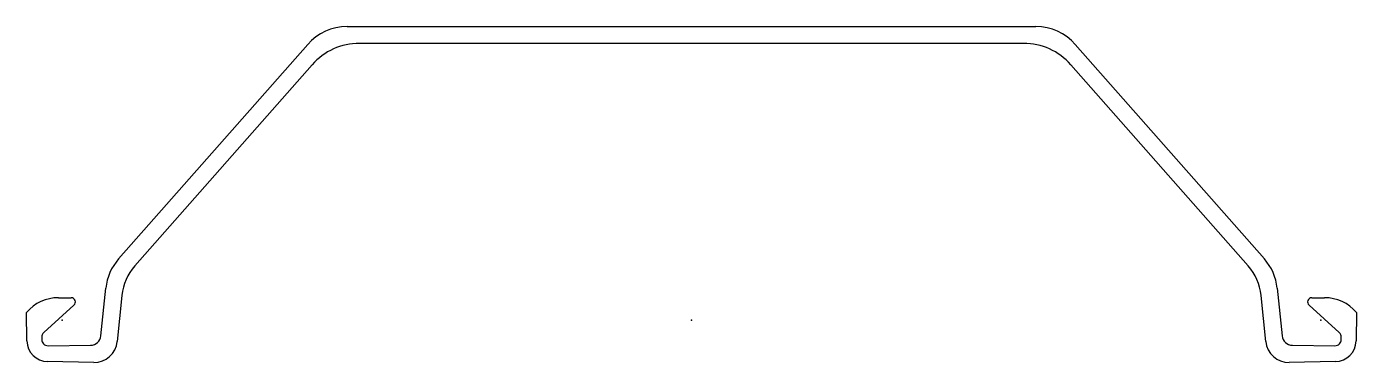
# Model space of a CAD drawing. Extents: x -17 to 617, y -20 to 140.
import ezdxf

# ---------------------------------------------------------------- set-up
doc = ezdxf.new("R2010")
doc.units = 0
doc.header["$MEASUREMENT"] = 0
doc.layers.get('0').update_dxf_attribs({"color": 5, "linetype": 'CONTINUOUS'})

msp = doc.modelspace()

# ---------------------------------------------------------------- linework, layer by layer
at = {"linetype": 'Continuous'}
for p, q in [((135.79033, 140), (464.20966, 140)), ((26.86937, 29.22423), (117.03492, 131.52982)), ((458.34155, 132), (141.65845, 132)), ((482.96509, 131.52982), (573.13062, 29.22423)), ((119.1519, 121.8357), (34.56953, 25.86445)), ((565.43048, 25.86445), (480.84811, 121.8357)), ((18.45969, -7.44501), (20.75174, 15.21079)), ((579.24823, 15.21079), (581.54028, -7.44501)), ((5.59152, 7.22072), (-8.82026, -5.90752)), ((-1.7569, 10.70999), (4.24827, 10.69923)), ((28.45189, 11.85051), (26.21757, -10.23962)), ((573.78241, -10.23962), (571.5481, 11.85051)), ((608.82025, -5.90752), (594.40845, 7.22072)), ((595.75171, 10.69923), (601.7569, 10.70999)), ((-16.83088, -9.88805), (-17, 3.7)), ((617, 3.7), (616.83087, -9.88805)), ((-9.8, -8.1253), (-9.8, -9.17528)), ((-6.76548, -12.17508), (13.54261, -11.9414)), ((586.4574, -11.9414), (606.7655, -12.17508)), ((609.79999, -9.17528), (609.79999, -8.1253)), ((15.0897, -20.13113), (-6.99865, -19.7622)), ((606.99866, -19.7622), (584.91028, -20.13113))]:
    msp.add_line(p, q, dxfattribs=at)
for centre, radius, start, end in [((135.79033, 115), 25, 90, 138.60911), ((464.20966, 115), 25, 41.39085, 90), ((141.65845, 102), 30, 90, 138.6093), ((458.34155, 102), 30, 41.39069, 90), ((45.62478, 12.69442), 25, 138.60912, 174.22313), ((53.32499, 9.33469), 25, 138.6093, 174.2244), ((546.67499, 9.33469), 25, 5.77559, 41.39065), ((554.37524, 12.69442), 25, 5.77688, 41.39093), ((-1.79275, -9.28997), 20, 89.89732, 139.49619), ((4.24468, 8.69924), 2, 312.33156, 89.89731), ((595.75531, 8.69924), 2, 90.10316, 227.66796), ((601.79272, -9.28997), 20, 40.50378, 90.10264), ((-6.8, -8.1253), 3, 132.33157, 180), ((606.79999, -8.1253), 3, 0, 47.66838), ((-6.83165, -9.7636), 10, 180.71309, 269.04311), ((-6.8, -9.17528), 3, 180, 270.65926), ((13.48509, -6.94174), 5, 270.65925, 354.22313), ((15.27341, -9.13267), 11, 269.04311, 354.22441), ((584.72662, -9.13267), 11, 185.77557, 270.95665), ((586.51489, -6.94174), 5, 185.77686, 269.34114), ((606.79999, -9.17528), 3, 269.34137, 0), ((606.83167, -9.7636), 10, 270.95684, 359.28691)]:
    msp.add_arc(centre, radius, start, end, dxfattribs=at)
for p in [(0, 0), (300, 0), (600, 0)]:
    msp.add_point(p, dxfattribs=at)

doc.saveas('drawing.dxf')
